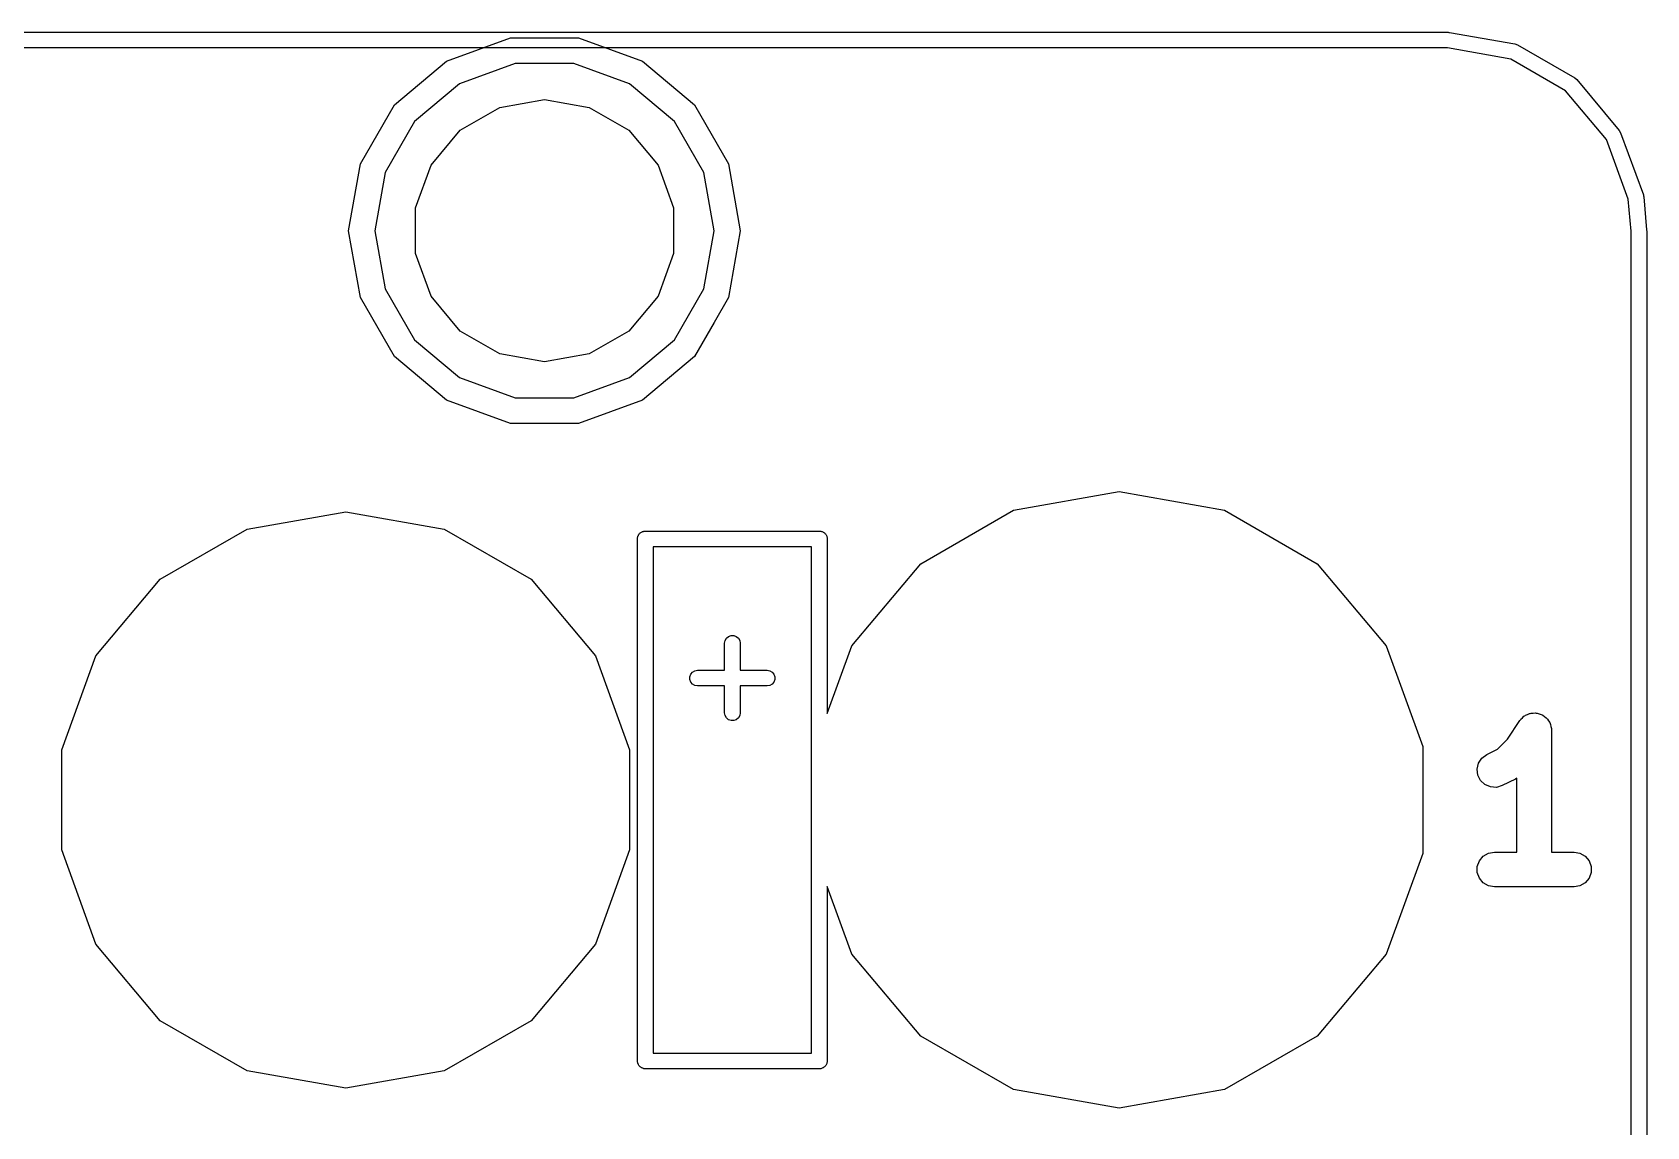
# Model space of a CAD drawing. Extents: x 51 to 137, y -158 to -25.
# Drawn here: x 112.96 to 136.51, y -41.26 to -25.29 of the extents above; entities that cross this region are included whole.
import ezdxf

# ---------------------------------------------------------------- set-up
doc = ezdxf.new("R2010")
doc.units = 0
doc.header["$MEASUREMENT"] = 0
doc.layers.add('BLACK', color=7, linetype='CONTINUOUS')

msp = doc.modelspace()

# ---------------------------------------------------------------- linework, layer by layer
at = {"layer": 'Black'}
for p, q in [((53.5813, -25.2857), (133.619, -25.2857)), ((119.005, -25.7066), (119.938, -25.3672)), ((119.938, -25.3672), (120.93, -25.3672)), ((120.93, -25.3672), (121.863, -25.7066)), ((133.619, -25.2857), (133.629, -25.2874)), ((133.629, -25.2874), (133.639, -25.2874)), ((133.639, -25.2874), (134.59, -25.4552)), ((133.609, -25.5143), (53.5863, -25.5143)), ((134.531, -25.6768), (133.609, -25.5143)), ((134.59, -25.4552), (134.59, -25.4552)), ((134.59, -25.4552), (134.628, -25.4687)), ((134.628, -25.4687), (135.464, -25.9517)), ((118.245, -26.3445), (119.005, -25.7066)), ((120.004, -25.7424), (119.196, -26.0366)), ((120.864, -25.7424), (120.004, -25.7424)), ((121.672, -26.0366), (120.864, -25.7424)), ((121.863, -25.7066), (122.623, -26.3445)), ((135.332, -26.1396), (134.531, -25.6768)), ((119.196, -26.0366), (118.537, -26.5894)), ((122.331, -26.5894), (121.672, -26.0366)), ((135.927, -26.8487), (135.332, -26.1396)), ((135.464, -25.9517), (135.495, -25.9772)), ((135.495, -25.9772), (136.115, -26.7172)), ((117.749, -27.204), (118.245, -26.3445)), ((119.78, -26.3843), (120.434, -26.269)), ((120.434, -26.269), (121.088, -26.3843)), ((122.623, -26.3445), (123.119, -27.204)), ((118.537, -26.5894), (118.107, -27.3343)), ((119.205, -26.7164), (119.78, -26.3843)), ((121.088, -26.3843), (121.663, -26.7164)), ((122.761, -27.3343), (122.331, -26.5894)), ((118.778, -27.2252), (119.205, -26.7164)), ((121.663, -26.7164), (122.09, -27.2252)), ((136.246, -27.7233), (135.927, -26.8487)), ((136.115, -26.7172), (136.135, -26.7516)), ((136.135, -26.7516), (136.466, -27.6592)), ((117.576, -28.1813), (117.749, -27.204)), ((118.551, -27.8492), (118.778, -27.2252)), ((122.09, -27.2252), (122.317, -27.8492)), ((123.119, -27.204), (123.291, -28.1813)), ((118.107, -27.3343), (117.957, -28.1813)), ((122.91, -28.1813), (122.761, -27.3343)), ((136.286, -28.1863), (136.246, -27.7233)), ((136.466, -27.6592), (136.468, -27.6739)), ((136.468, -27.6739), (136.472, -27.6884)), ((136.472, -27.6884), (136.514, -28.1713)), ((118.551, -28.5134), (118.551, -27.8492)), ((122.317, -27.8492), (122.317, -28.5134)), ((117.749, -29.1586), (117.576, -28.1813)), ((117.957, -28.1813), (118.107, -29.0283)), ((122.761, -29.0283), (122.91, -28.1813)), ((123.291, -28.1813), (123.119, -29.1586)), ((136.286, -119.911), (136.286, -28.1863)), ((136.514, -28.1713), (136.514, -28.1763)), ((136.514, -28.1763), (136.515, -28.1813)), ((136.515, -28.1813), (136.515, -119.921)), ((118.778, -29.1374), (118.551, -28.5134)), ((122.317, -28.5134), (122.09, -29.1374)), ((118.245, -30.0181), (117.749, -29.1586)), ((118.107, -29.0283), (118.537, -29.7732)), ((119.205, -29.6462), (118.778, -29.1374)), ((122.09, -29.1374), (121.663, -29.6462)), ((122.331, -29.7732), (122.761, -29.0283)), ((123.119, -29.1586), (122.91, -29.5201)), ((119.78, -29.9783), (119.205, -29.6462)), ((121.663, -29.6462), (121.088, -29.9783)), ((122.91, -29.5201), (122.623, -30.0181)), ((118.537, -29.7732), (119.196, -30.326)), ((121.672, -30.326), (122.331, -29.7732)), ((119.005, -30.656), (118.245, -30.0181)), ((120.434, -30.0936), (119.78, -29.9783)), ((121.088, -29.9783), (120.434, -30.0936)), ((122.623, -30.0181), (121.863, -30.656)), ((119.196, -30.326), (120.004, -30.6202)), ((120.864, -30.6202), (121.672, -30.326)), ((120.004, -30.6202), (120.864, -30.6202)), ((119.938, -30.9954), (119.005, -30.656)), ((121.863, -30.656), (120.93, -30.9954)), ((120.93, -30.9954), (119.938, -30.9954)), ((127.277, -32.2608), (128.816, -31.9894)), ((128.816, -31.9894), (130.355, -32.2608)), ((125.923, -33.0422), (127.277, -32.2608)), ((130.355, -32.2608), (131.709, -33.0422)), ((116.094, -32.5363), (117.533, -32.2826)), ((117.533, -32.2826), (118.972, -32.5363)), ((114.829, -33.2668), (116.094, -32.5363)), ((118.972, -32.5363), (120.237, -33.2668)), ((121.791, -32.6796), (121.792, -32.6698)), ((121.791, -40.2996), (121.791, -32.6796)), ((121.792, -32.6598), (121.796, -32.6504)), ((121.792, -32.6698), (121.792, -32.6598)), ((121.796, -32.6504), (121.798, -32.6405)), ((121.798, -32.6405), (121.803, -32.6318)), ((121.803, -32.6318), (121.806, -32.6225)), ((121.806, -32.6225), (121.812, -32.6148)), ((121.812, -32.6148), (121.817, -32.6061)), ((121.817, -32.6061), (121.825, -32.5997)), ((121.825, -32.5997), (121.832, -32.592)), ((121.832, -32.592), (121.84, -32.587)), ((121.84, -32.587), (121.848, -32.5806)), ((121.848, -32.5806), (121.857, -32.5772)), ((121.857, -32.5772), (121.866, -32.5722)), ((121.866, -32.5722), (121.876, -32.5705)), ((121.876, -32.5705), (121.885, -32.567)), ((121.885, -32.567), (121.895, -32.567)), ((121.895, -32.567), (121.905, -32.5653)), ((121.905, -32.5653), (124.445, -32.5653)), ((124.445, -32.5653), (124.455, -32.567)), ((124.455, -32.567), (124.465, -32.567)), ((124.465, -32.567), (124.474, -32.5705)), ((124.474, -32.5705), (124.484, -32.5722)), ((124.484, -32.5722), (124.493, -32.5772)), ((124.493, -32.5772), (124.502, -32.5806)), ((124.502, -32.5806), (124.51, -32.587)), ((124.51, -32.587), (124.518, -32.592)), ((124.518, -32.592), (124.525, -32.5997)), ((124.525, -32.5997), (124.533, -32.6061)), ((124.533, -32.6061), (124.538, -32.6148)), ((124.538, -32.6148), (124.544, -32.6225)), ((124.544, -32.6225), (124.547, -32.6318)), ((124.547, -32.6318), (124.552, -32.6405)), ((124.552, -32.6405), (124.554, -32.6504)), ((124.554, -32.6504), (124.558, -32.6598)), ((124.558, -32.6598), (124.558, -32.6698)), ((124.558, -32.6698), (124.559, -32.6796)), ((124.559, -32.6796), (124.559, -35.2269)), ((124.331, -32.7939), (122.019, -32.7939)), ((122.019, -32.7939), (122.019, -40.1853)), ((124.331, -40.1853), (124.331, -32.7939)), ((124.919, -34.2395), (125.923, -33.0422)), ((131.709, -33.0422), (132.713, -34.2395)), ((113.89, -34.3861), (114.829, -33.2668)), ((120.237, -33.2668), (121.176, -34.3861)), ((123.068, -34.1645), (123.087, -34.1301)), ((123.087, -34.1301), (123.118, -34.1046)), ((123.118, -34.1046), (123.155, -34.091)), ((123.155, -34.091), (123.195, -34.091)), ((123.195, -34.091), (123.232, -34.1046)), ((123.232, -34.1046), (123.263, -34.1301)), ((123.263, -34.1301), (123.282, -34.1645)), ((113.39, -35.7591), (113.89, -34.3861)), ((121.176, -34.3861), (121.676, -35.7591)), ((123.061, -34.2036), (123.068, -34.1645)), ((123.061, -34.5973), (123.061, -34.2036)), ((123.282, -34.1645), (123.289, -34.2036)), ((123.289, -34.2036), (123.289, -34.5973)), ((124.559, -35.2269), (124.919, -34.2395)), ((132.713, -34.2395), (133.248, -35.7081)), ((122.568, -34.6544), (122.594, -34.624)), ((122.594, -34.624), (122.628, -34.6042)), ((122.628, -34.6042), (122.667, -34.5973)), ((122.667, -34.5973), (123.061, -34.5973)), ((123.289, -34.5973), (123.683, -34.5973)), ((123.683, -34.5973), (123.722, -34.6042)), ((123.722, -34.6042), (123.756, -34.624)), ((123.756, -34.624), (123.782, -34.6544)), ((122.554, -34.6918), (122.568, -34.6544)), ((122.554, -34.7314), (122.554, -34.6918)), ((122.568, -34.7687), (122.554, -34.7314)), ((122.594, -34.7992), (122.568, -34.7687)), ((122.628, -34.819), (122.594, -34.7992)), ((122.667, -34.8259), (122.628, -34.819)), ((123.061, -34.8259), (122.667, -34.8259)), ((123.061, -35.2196), (123.061, -34.8259)), ((123.683, -34.8259), (123.289, -34.8259)), ((123.289, -34.8259), (123.289, -35.2196)), ((123.722, -34.819), (123.683, -34.8259)), ((123.756, -34.7992), (123.722, -34.819)), ((123.782, -34.7687), (123.756, -34.7992)), ((123.782, -34.6544), (123.796, -34.6918)), ((123.796, -34.7314), (123.782, -34.7687)), ((123.796, -34.6918), (123.796, -34.7314)), ((123.068, -35.2587), (123.061, -35.2196)), ((123.087, -35.2931), (123.068, -35.2587)), ((123.118, -35.3186), (123.087, -35.2931)), ((123.155, -35.3322), (123.118, -35.3186)), ((123.232, -35.3186), (123.195, -35.3322)), ((123.263, -35.2931), (123.232, -35.3186)), ((123.282, -35.2587), (123.263, -35.2931)), ((123.289, -35.2196), (123.282, -35.2587)), ((134.663, -35.3325), (134.672, -35.3223)), ((134.672, -35.3223), (134.679, -35.3101)), ((134.679, -35.3101), (134.703, -35.2906)), ((134.703, -35.2906), (134.724, -35.2687)), ((134.724, -35.2687), (134.736, -35.2625)), ((134.736, -35.2625), (134.747, -35.2534)), ((134.747, -35.2534), (134.775, -35.2431)), ((134.775, -35.2431), (134.803, -35.2296)), ((134.803, -35.2296), (134.817, -35.2281)), ((134.817, -35.2281), (134.83, -35.2233)), ((134.83, -35.2233), (134.86, -35.2233)), ((134.86, -35.2233), (134.89, -35.2199)), ((134.89, -35.2199), (134.904, -35.2233)), ((134.904, -35.2233), (134.918, -35.2233)), ((134.918, -35.2233), (134.947, -35.2336)), ((134.947, -35.2336), (134.976, -35.2408)), ((134.976, -35.2408), (134.988, -35.2486)), ((134.988, -35.2486), (135.001, -35.2534)), ((135.001, -35.2534), (135.024, -35.2729)), ((135.024, -35.2729), (135.049, -35.2897)), ((135.049, -35.2897), (135.058, -35.3011)), ((135.058, -35.3011), (135.069, -35.3101)), ((135.069, -35.3101), (135.084, -35.3364)), ((123.195, -35.3322), (123.155, -35.3322)), ((134.483, -35.6019), (134.663, -35.3325)), ((135.084, -35.3364), (135.102, -35.3608)), ((135.102, -35.3608), (135.106, -35.3743)), ((135.106, -35.3743), (135.113, -35.3865)), ((135.113, -35.3865), (135.118, -35.4164)), ((135.118, -35.4164), (135.126, -35.4455)), ((135.126, -35.4455), (135.126, -35.4595)), ((135.126, -35.4595), (135.128, -35.4734)), ((135.128, -35.4734), (135.128, -37.2514)), ((113.39, -37.2201), (113.39, -35.7591)), ((121.676, -35.7591), (121.676, -37.2201)), ((133.248, -35.7081), (133.248, -37.2711)), ((134.18, -35.8268), (134.336, -35.7485)), ((134.336, -35.7485), (134.483, -35.6019)), ((134.04, -36.0388), (134.06, -35.953)), ((134.06, -35.953), (134.109, -35.8793)), ((134.109, -35.8793), (134.18, -35.8268)), ((134.05, -36.1264), (134.04, -36.0388)), ((134.089, -36.2053), (134.05, -36.1264)), ((134.153, -36.2659), (134.089, -36.2053)), ((134.234, -36.301), (134.153, -36.2659)), ((134.601, -36.1844), (134.407, -36.2812)), ((134.62, -36.17), (134.601, -36.1844)), ((134.62, -37.2514), (134.62, -36.17)), ((134.322, -36.3063), (134.234, -36.301)), ((134.407, -36.2812), (134.322, -36.3063)), ((113.89, -38.5931), (113.39, -37.2201)), ((121.676, -37.2201), (121.176, -38.5931)), ((133.248, -37.2711), (132.713, -38.7397)), ((134.043, -37.4613), (134.073, -37.3784)), ((134.073, -37.3784), (134.13, -37.3108)), ((134.13, -37.3108), (134.207, -37.2667)), ((134.207, -37.2667), (134.293, -37.2514)), ((134.293, -37.2514), (134.62, -37.2514)), ((135.128, -37.2514), (135.455, -37.2514)), ((135.455, -37.2514), (135.541, -37.2667)), ((135.541, -37.2667), (135.618, -37.3108)), ((135.618, -37.3108), (135.675, -37.3784)), ((135.675, -37.3784), (135.705, -37.4613)), ((134.043, -37.5495), (134.043, -37.4613)), ((134.073, -37.6324), (134.043, -37.5495)), ((134.13, -37.7), (134.073, -37.6324)), ((135.675, -37.6324), (135.618, -37.7)), ((135.705, -37.5495), (135.675, -37.6324)), ((135.705, -37.4613), (135.705, -37.5495)), ((124.919, -38.7397), (124.559, -37.7523)), ((124.559, -37.7523), (124.559, -40.2996)), ((134.207, -37.7441), (134.13, -37.7)), ((134.293, -37.7594), (134.207, -37.7441)), ((135.455, -37.7594), (134.293, -37.7594)), ((135.541, -37.7441), (135.455, -37.7594)), ((135.618, -37.7), (135.541, -37.7441)), ((114.829, -39.7124), (113.89, -38.5931)), ((121.176, -38.5931), (120.237, -39.7124)), ((125.923, -39.937), (124.919, -38.7397)), ((132.713, -38.7397), (131.709, -39.937)), ((116.094, -40.4429), (114.829, -39.7124)), ((120.237, -39.7124), (118.972, -40.4429)), ((127.277, -40.7184), (125.923, -39.937)), ((131.709, -39.937), (130.355, -40.7184)), ((122.019, -40.1853), (124.331, -40.1853)), ((117.533, -40.6966), (116.094, -40.4429)), ((118.972, -40.4429), (117.533, -40.6966)), ((121.792, -40.3094), (121.791, -40.2996)), ((121.792, -40.3194), (121.792, -40.3094)), ((121.796, -40.3288), (121.792, -40.3194)), ((121.798, -40.3387), (121.796, -40.3288)), ((121.803, -40.3474), (121.798, -40.3387)), ((121.806, -40.3567), (121.803, -40.3474)), ((121.812, -40.3644), (121.806, -40.3567)), ((121.817, -40.3731), (121.812, -40.3644)), ((121.825, -40.3795), (121.817, -40.3731)), ((121.832, -40.3872), (121.825, -40.3795)), ((121.84, -40.3922), (121.832, -40.3872)), ((121.848, -40.3986), (121.84, -40.3922)), ((121.857, -40.402), (121.848, -40.3986)), ((121.866, -40.407), (121.857, -40.402)), ((121.876, -40.4087), (121.866, -40.407)), ((121.885, -40.4122), (121.876, -40.4087)), ((121.895, -40.4122), (121.885, -40.4122)), ((121.905, -40.4139), (121.895, -40.4122)), ((124.445, -40.4139), (121.905, -40.4139)), ((124.455, -40.4122), (124.445, -40.4139)), ((124.465, -40.4122), (124.455, -40.4122)), ((124.474, -40.4087), (124.465, -40.4122)), ((124.484, -40.407), (124.474, -40.4087)), ((124.493, -40.402), (124.484, -40.407)), ((124.502, -40.3986), (124.493, -40.402)), ((124.51, -40.3922), (124.502, -40.3986)), ((124.518, -40.3872), (124.51, -40.3922)), ((124.525, -40.3795), (124.518, -40.3872)), ((124.533, -40.3731), (124.525, -40.3795)), ((124.538, -40.3644), (124.533, -40.3731)), ((124.544, -40.3567), (124.538, -40.3644)), ((124.547, -40.3474), (124.544, -40.3567)), ((124.552, -40.3387), (124.547, -40.3474)), ((124.554, -40.3288), (124.552, -40.3387)), ((124.558, -40.3194), (124.554, -40.3288)), ((124.559, -40.2996), (124.558, -40.3094)), ((124.558, -40.3094), (124.558, -40.3194)), ((128.816, -40.9898), (127.277, -40.7184)), ((130.355, -40.7184), (128.816, -40.9898))]:
    msp.add_line(p, q, dxfattribs=at)

doc.saveas('drawing.dxf')
